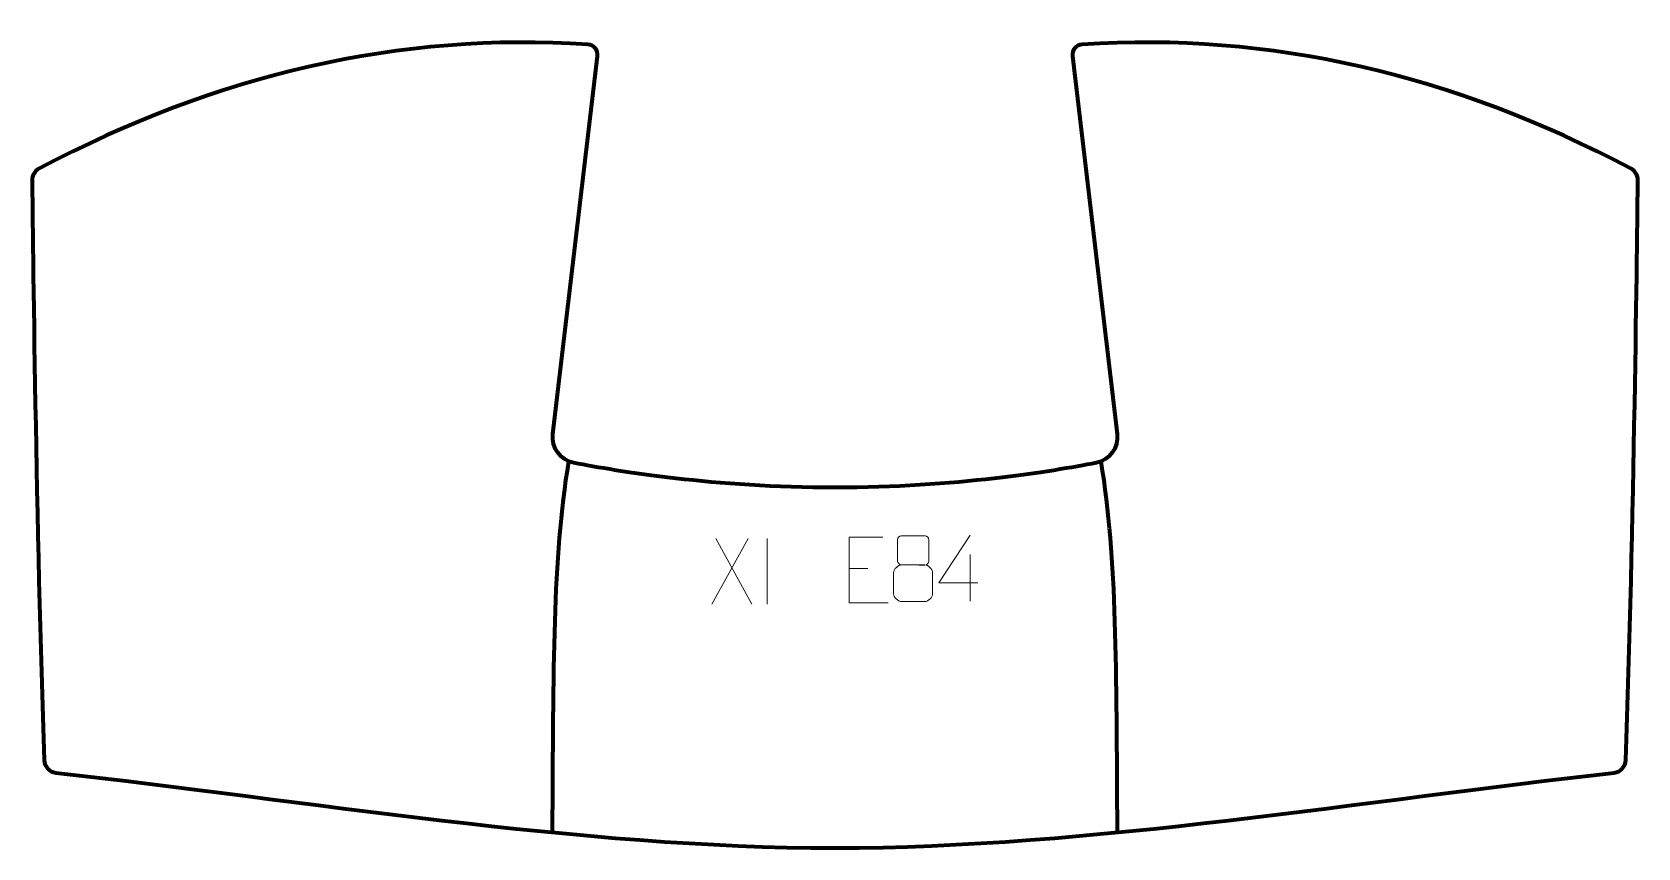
# Model space of a CAD drawing. Header units: millimetres. Extents: x -305 to 305, y -153 to 157.
import ezdxf

# ---------------------------------------------------------------- set-up
doc = ezdxf.new("R2010")
doc.units = ezdxf.units.MM
doc.header["$MEASUREMENT"] = 0
for name, color, linetype in [('layer 1', 7, 'Continuous'), ('layer 2', 7, 'Continuous'), ('layer 3', 7, 'Continuous')]:
    doc.layers.add(name, color=color, linetype=linetype)

msp = doc.modelspace()

# ---------------------------------------------------------------- linework, layer by layer
at = {"layer": 'layer 1', "color": 250, "lineweight": 9}
for points in [[(-33.0062, -35.4534), (-33.0062, -35.4534), (-46.7468, -60.3492), (-46.7468, -60.3492)], [(-45.2922, -35.4534), (-45.2922, -35.4534), (-31.5516, -60.4069), (-31.5516, -60.4069)], [(-25.7841, -35.4524), (-25.7841, -35.4524), (-25.7841, -60.4265), (-25.7841, -60.4265)], [(51.2504, -41.5721), (51.2504, -41.5721), (51.2504, -59.2368), (51.2504, -59.2368)], [(5.3307, -46.846), (5.3307, -46.846), (12.4988, -46.846), (12.4988, -46.846)]]:
    msp.add_open_spline(points, degree=3, dxfattribs=at)
for points, knots in [([(18.2046, -34.9663), (18.2046, -34.9663), (5.3307, -34.9663), (5.3307, -34.9663), (5.3307, -34.9663), (5.3307, -34.9663), (5.3307, -59.9199), (5.3307, -59.9199), (5.3307, -59.9199), (5.3307, -59.9199), (20.1965, -59.9199), (20.1965, -59.9199)], [0, 0, 0, 0, 0.25, 0.25, 0.25, 0.25, 0.5, 0.5, 0.5, 0.5, 1, 1, 1, 1]), ([(23.6818, -35.9274), (23.6818, -38.1404), (23.6818, -41.8227), (23.6818, -44.036), (23.6818, -44.036), (23.6968, -44.5434), (24.5042, -45.4748), (25.2043, -45.4736), (25.2043, -45.4736), (28.1742, -45.4734), (31.1444, -45.5583), (34.1148, -45.5586), (34.1148, -45.5586), (34.9119, -45.5544), (35.6326, -44.7641), (35.63, -44.0434), (35.63, -44.0434), (35.6297, -41.8274), (35.6297, -38.1427), (35.63, -35.9274), (35.63, -35.9274), (35.6115, -35.2166), (35.0001, -34.4562), (34.1662, -34.4636), (34.1662, -34.4636), (31.1491, -34.4639), (28.1322, -34.4639), (25.1156, -34.4636), (25.1156, -34.4636), (24.4892, -34.456), (23.6651, -35.167), (23.6818, -35.9274)], [0, 0, 0, 0, 0.11111111, 0.11111111, 0.11111111, 0.11111111, 0.22222222, 0.22222222, 0.22222222, 0.22222222, 0.33333333, 0.33333333, 0.33333333, 0.33333333, 0.44444444, 0.44444444, 0.44444444, 0.44444444, 0.55555556, 0.55555556, 0.55555556, 0.55555556, 0.66666667, 0.66666667, 0.66666667, 0.66666667, 0.77777778, 0.77777778, 0.77777778, 0.77777778, 1, 1, 1, 1]), ([(54.1945, -52.3332), (54.1945, -52.3332), (39.3728, -52.3332), (39.3728, -52.3332), (39.3728, -52.3332), (39.3728, -52.3332), (51.2504, -34.2627), (51.2504, -34.2627)], [0, 0, 0, 0, 0.33333333, 0.33333333, 0.33333333, 0.33333333, 1, 1, 1, 1]), ([(22.223, -48.4456), (22.223, -51.6164), (22.223, -53.3185), (22.223, -56.4899), (22.223, -56.4899), (22.2145, -57.7118), (23.9124, -59.4045), (25.165, -59.413), (25.165, -59.413), (28.1481, -59.4127), (31.1314, -59.4127), (34.1148, -59.413), (34.1148, -59.413), (35.4381, -59.4013), (37.0585, -57.7797), (37.0474, -56.4805), (37.0474, -56.4805), (37.0471, -53.3123), (37.0471, -51.6135), (37.0474, -48.4456), (37.0474, -48.4456), (36.9777, -47.0652), (35.3999, -45.4866), (34.0945, -45.4927), (34.0945, -45.4927), (31.1179, -45.493), (28.1413, -45.493), (25.165, -45.4927), (25.165, -45.4927), (24.0855, -45.4863), (22.2392, -47.0652), (22.223, -48.4456)], [0, 0, 0, 0, 0.11111111, 0.11111111, 0.11111111, 0.11111111, 0.22222222, 0.22222222, 0.22222222, 0.22222222, 0.33333333, 0.33333333, 0.33333333, 0.33333333, 0.44444444, 0.44444444, 0.44444444, 0.44444444, 0.55555556, 0.55555556, 0.55555556, 0.55555556, 0.66666667, 0.66666667, 0.66666667, 0.66666667, 0.77777778, 0.77777778, 0.77777778, 0.77777778, 1, 1, 1, 1])]:
    msp.add_open_spline(points, degree=3, knots=knots, dxfattribs=at)
at = {"layer": 'layer 2', "color": 230, "lineweight": 200}
msp.add_open_spline([(-0.0001, -152.9959), (-97.1191, -152.9959), (-202.3538, -134.6888), (-295.722, -124.4576), (-295.722, -124.4576), (-298.1901, -124.1874), (-300.0877, -122.1596), (-300.1776, -119.6856), (-300.1776, -119.6856), (-303.3269, -33.2949), (-304.571, 80.7257), (-304.7704, 100.6171), (-304.7704, 100.6171), (-304.7888, 102.4741), (-303.7728, 104.1932), (-302.1274, 105.0639), (-302.1274, 105.0639), (-234.4389, 140.886), (-165.0387, 156.8929), (-93.851, 152.207), (-93.851, 152.207), (-91.5643, 152.0563), (-89.8692, 150.0261), (-90.1373, 147.757), (-90.1373, 147.757), (-90.1373, 147.757), (-107.1076, 4.2054), (-107.1076, 4.2054), (-107.1076, 4.2054), (-107.7194, -0.9688), (-104.2343, -5.7366), (-99.1081, -6.7448), (-99.1081, -6.7448), (-82.6668, -9.978), (-45.3962, -16.1354), (-0.0001, -16.1354), (-0.0001, -16.1354), (45.3962, -16.1354), (82.6671, -9.978), (99.108, -6.7448), (99.108, -6.7448), (104.2342, -5.7366), (107.7193, -0.9688), (107.1079, 4.2054), (107.1079, 4.2054), (107.1079, 4.2054), (90.1371, 147.757), (90.1371, 147.757), (90.1371, 147.757), (89.8695, 150.0261), (91.5642, 152.0563), (93.8509, 152.207), (93.8509, 152.207), (165.0386, 156.8929), (234.4388, 140.886), (302.1274, 105.0639), (302.1274, 105.0639), (303.7727, 104.1932), (304.7887, 102.4741), (304.7704, 100.6171), (304.7704, 100.6171), (304.5711, 80.7257), (303.3272, -33.2949), (300.1776, -119.6856), (300.1776, -119.6856), (300.0876, -122.1596), (298.19, -124.1874), (295.722, -124.4576), (295.722, -124.4576), (202.3537, -134.6888), (97.119, -152.9959), (-0.0001, -152.9959)], degree=3, knots=[0, 0, 0, 0, 0.05263158, 0.05263158, 0.05263158, 0.05263158, 0.10526316, 0.10526316, 0.10526316, 0.10526316, 0.15789474, 0.15789474, 0.15789474, 0.15789474, 0.21052632, 0.21052632, 0.21052632, 0.21052632, 0.26315789, 0.26315789, 0.26315789, 0.26315789, 0.31578947, 0.31578947, 0.31578947, 0.31578947, 0.36842105, 0.36842105, 0.36842105, 0.36842105, 0.42105263, 0.42105263, 0.42105263, 0.42105263, 0.47368421, 0.47368421, 0.47368421, 0.47368421, 0.52631579, 0.52631579, 0.52631579, 0.52631579, 0.57894737, 0.57894737, 0.57894737, 0.57894737, 0.63157895, 0.63157895, 0.63157895, 0.63157895, 0.68421053, 0.68421053, 0.68421053, 0.68421053, 0.73684211, 0.73684211, 0.73684211, 0.73684211, 0.78947368, 0.78947368, 0.78947368, 0.78947368, 0.84210526, 0.84210526, 0.84210526, 0.84210526, 0.89473684, 0.89473684, 0.89473684, 0.89473684, 1, 1, 1, 1], dxfattribs=at)
at = {"layer": 'layer 3', "color": 142, "lineweight": 200}
for points in [[(-107.2774, -147.0927), (-106.6798, -83.7423), (-107.2774, -43.9733), (-101.0424, -6.1566)], [(107.2774, -147.0927), (106.6801, -83.7423), (107.2774, -43.9733), (101.0424, -6.1566)]]:
    msp.add_open_spline(points, degree=3, dxfattribs=at)

doc.saveas('drawing.dxf')
